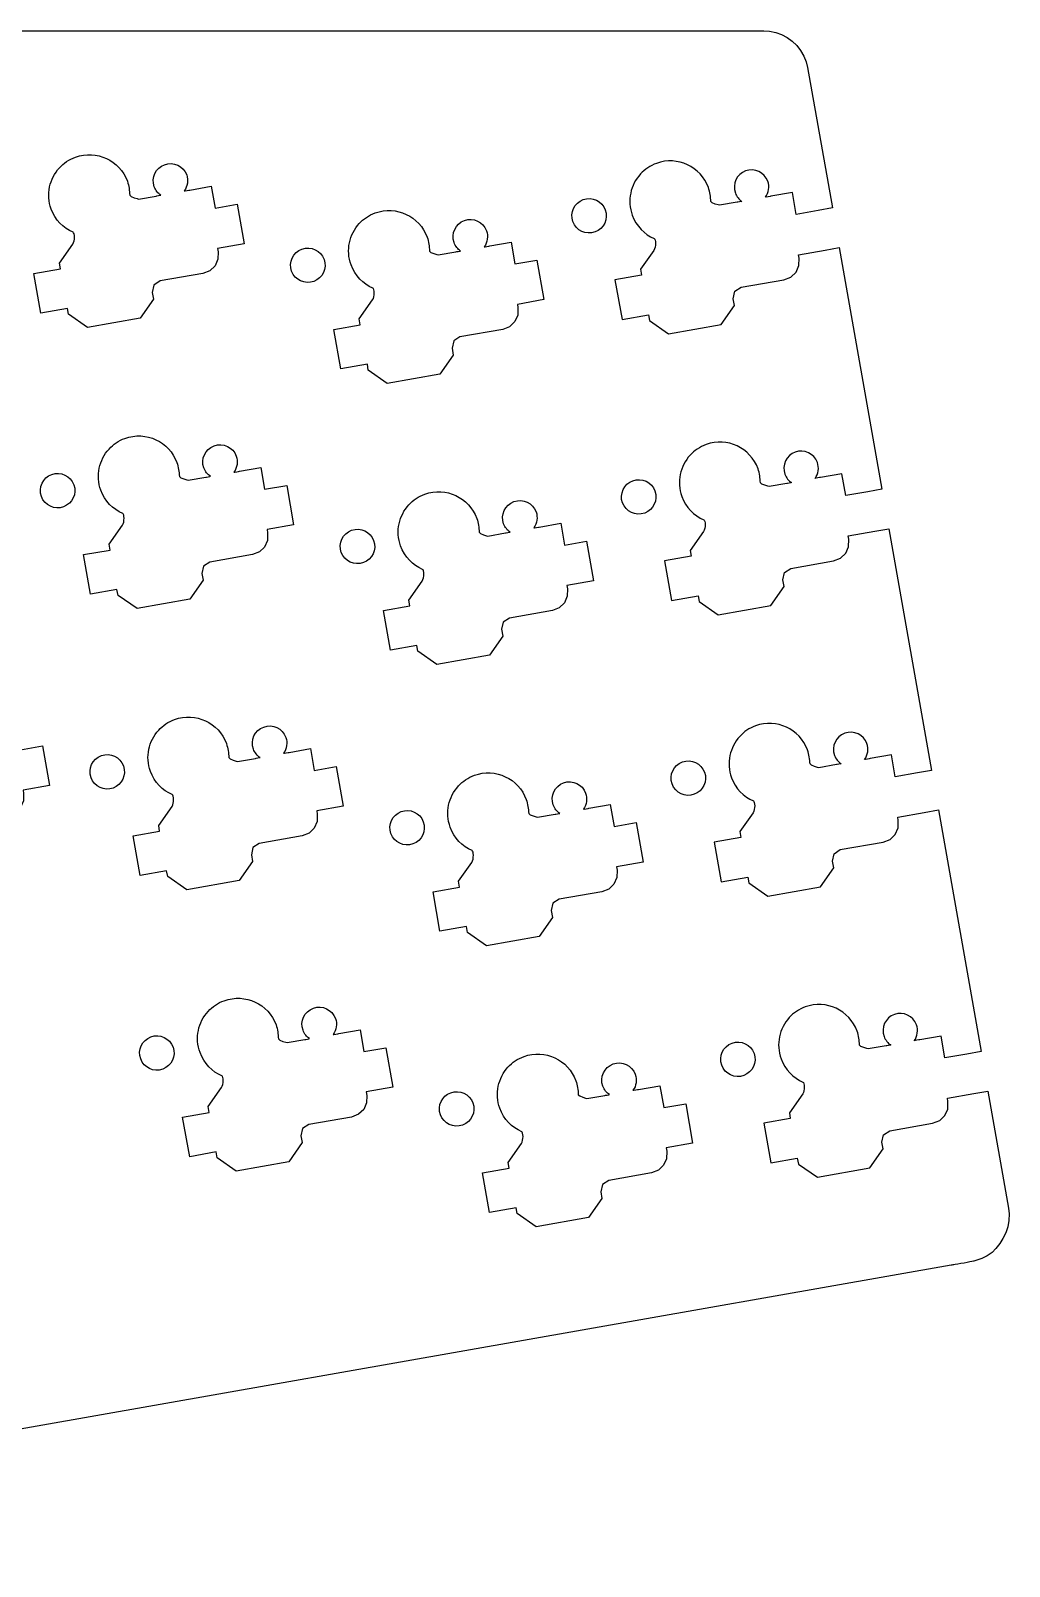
# Model space of a CAD drawing. Header units: millimetres. Extents: x 14 to 286, y 14 to 116.
# Drawn here: x 220.8 to 286.1, y 13.8 to 116.2 of the extents above; entities that cross this region are included whole.
import ezdxf

# ---------------------------------------------------------------- set-up
doc = ezdxf.new("R2010")
doc.units = ezdxf.units.MM

msp = doc.modelspace()

# ---------------------------------------------------------------- linework, layer by layer
at = {"color": 18, "linetype": 'Continuous', "lineweight": 25, "true_color": 0x000000}
for points, knots in [([(133.57, 97.63), (133.57, 97.63), (133.12, 97.37), (133.28, 97.21), (133.75, 96.72), (134.05, 96.06), (134.05, 95.33), (134.05, 95), (133.97, 94.69), (133.88, 94.39), (133.85, 94.29), (134.34, 93.96), (134.34, 93.96), (134.34, 93.96), (135.52, 93.75), (135.52, 93.75), (135.52, 93.75), (135.84, 93.68), (135.83, 93.7), (135.7, 93.86), (135.61, 94.11), (135.61, 94.37), (135.61, 95.01), (136.13, 95.52), (136.76, 95.52), (137.4, 95.52), (137.91, 95.01), (137.91, 94.37), (137.91, 93.99), (137.71, 93.62), (137.4, 93.42), (137.4, 93.41), (137.77, 93.35), (137.77, 93.35), (137.77, 93.35), (139.2, 93.1), (139.2, 93.1), (139.2, 93.1), (138.94, 91.64), (138.94, 91.64), (138.94, 91.64), (140.4, 91.38), (140.4, 91.38), (140.4, 91.38), (139.94, 88.74), (139.94, 88.74), (139.94, 88.74), (138.17, 89.06), (138.17, 89.06), (138.17, 89.06), (138.13, 88.83), (138.13, 88.83), (138.13, 88.83), (137.95, 88.37), (137.95, 88.37), (137.95, 88.37), (137.61, 88.03), (137.61, 88.03), (137.61, 88.03), (137.18, 87.83), (137.18, 87.83), (137.18, 87.83), (136.68, 87.82), (136.68, 87.82), (136.68, 87.82), (133.83, 88.32), (133.83, 88.32), (133.83, 88.32), (133.34, 88.21), (133.34, 88.21), (133.34, 88.21), (133.07, 87.8), (133.07, 87.8), (133.07, 87.8), (132.99, 87.34), (132.99, 87.34), (132.99, 87.34), (131.72, 86.45), (131.72, 86.45), (131.72, 86.45), (128.22, 87.07), (128.22, 87.07), (128.22, 87.07), (127.33, 88.34), (127.33, 88.34), (127.33, 88.34), (127.39, 88.72), (127.39, 88.72), (127.39, 88.72), (125.62, 89.03), (125.62, 89.03), (125.62, 89.03), (126.09, 91.67), (126.09, 91.67), (126.09, 91.67), (127.86, 91.36), (127.86, 91.36), (127.86, 91.36), (127.93, 91.75), (127.93, 91.75), (127.93, 91.75), (129.2, 92.63), (129.2, 92.63), (129.42, 92.8), (129.57, 93.29), (129.49, 93.37), (128.97, 93.84), (128.65, 94.55), (128.65, 95.33), (128.65, 96.11), (128.98, 96.82), (129.52, 97.31), (129.65, 97.43), (129.45, 97.63), (129.45, 97.64), (129.45, 97.64), (127.8, 97.64), (127.8, 97.64), (127.8, 97.64), (127.42, 97.71), (127.42, 97.71), (127.42, 97.71), (127.09, 97.93), (127.09, 97.93), (127.09, 97.93), (126.88, 98.25), (126.88, 98.25), (126.88, 98.25), (126.8, 98.64), (126.8, 98.64), (126.8, 98.64), (126.8, 106.57), (126.8, 106.57), (126.8, 106.57), (126.67, 107.06), (126.67, 107.06), (126.67, 107.06), (126.32, 107.43), (126.32, 107.43), (126.32, 107.43), (125.85, 107.49), (125.85, 107.49), (125.85, 107.49), (125.38, 107.59), (125.38, 107.59), (125.38, 107.59), (124.92, 107.74), (124.92, 107.74), (124.92, 107.74), (124.48, 107.92), (124.48, 107.92), (124.48, 107.92), (124.05, 108.14), (124.05, 108.14), (124.05, 108.14), (123.65, 108.4), (123.65, 108.4), (123.65, 108.4), (123.27, 108.69), (123.27, 108.69), (123.27, 108.69), (122.91, 109.02), (122.91, 109.02), (122.91, 109.02), (122.59, 109.37), (122.59, 109.37), (122.59, 109.37), (122.3, 109.75), (122.3, 109.75), (122.3, 109.75), (122.04, 110.15), (122.04, 110.15), (122.04, 110.15), (121.82, 110.58), (121.82, 110.58), (121.82, 110.58), (121.63, 111.02), (121.63, 111.02), (121.63, 111.02), (121.49, 111.48), (121.49, 111.48), (121.49, 111.48), (121.38, 111.95), (121.38, 111.95), (121.38, 111.95), (121.32, 112.42), (121.32, 112.42), (121.32, 112.42), (121.3, 112.9), (121.3, 112.9), (121.3, 112.9), (121.3, 115.21), (121.3, 115.21), (121.3, 115.21), (121.22, 115.6), (121.22, 115.6), (121.22, 115.6), (121.01, 115.92), (121.01, 115.92), (121.01, 115.92), (120.69, 116.13), (120.69, 116.13), (120.69, 116.13), (120.3, 116.21), (120.3, 116.21), (120.3, 116.21), (30.13, 116.21), (30.13, 116.21), (30.13, 116.21), (29.74, 116.18), (29.74, 116.18), (29.74, 116.18), (29.34, 116.09), (29.34, 116.09), (29.34, 116.09), (28.94, 115.95), (28.94, 115.95), (28.94, 115.95), (28.57, 115.75), (28.57, 115.75), (28.57, 115.75), (28.23, 115.51), (28.23, 115.51), (28.23, 115.51), (27.93, 115.22), (27.93, 115.22), (27.93, 115.22), (27.67, 114.89), (27.67, 114.89), (27.67, 114.89), (27.46, 114.52), (27.46, 114.52), (27.46, 114.52), (27.31, 114.14), (27.31, 114.14), (27.31, 114.14), (27.21, 113.76), (27.21, 113.76), (27.21, 113.76), (13.79, 37.65), (13.79, 37.65), (13.79, 37.65), (13.75, 37.26), (13.75, 37.26), (13.75, 37.26), (13.77, 36.83), (13.77, 36.83), (13.77, 36.83), (13.79, 36.37), (13.79, 36.37), (13.79, 36.37), (13.9, 35.97), (13.9, 35.97), (13.9, 35.97), (14.1, 35.6), (14.1, 35.6), (14.1, 35.6), (14.35, 35.22), (14.35, 35.22), (14.35, 35.22), (14.62, 34.9), (14.62, 34.9), (14.62, 34.9), (14.93, 34.62), (14.93, 34.62), (14.93, 34.62), (15.25, 34.43), (15.25, 34.43), (15.25, 34.43), (15.58, 34.25), (15.58, 34.25), (15.58, 34.25), (16.08, 34.12), (16.08, 34.12), (16.08, 34.12), (17.7, 33.86), (17.7, 33.86), (17.7, 33.86), (131.76, 13.75), (131.76, 13.75), (131.76, 13.75), (168.07, 13.75), (168.07, 13.75), (168.07, 13.75), (282.19, 33.84), (282.19, 33.84), (282.24, 33.85), (282.34, 33.86), (282.46, 33.88), (282.92, 33.95), (283.71, 34.12), (283.71, 34.12), (283.71, 34.12), (284.25, 34.29), (284.25, 34.29), (284.25, 34.29), (284.59, 34.47), (284.59, 34.47), (284.59, 34.47), (284.94, 34.69), (284.94, 34.69), (284.94, 34.69), (285.18, 34.96), (285.18, 34.96), (285.18, 34.96), (285.45, 35.28), (285.45, 35.28), (285.45, 35.28), (285.65, 35.62), (285.65, 35.62), (285.65, 35.62), (285.84, 36.01), (285.84, 36.01), (285.84, 36.01), (285.98, 36.41), (285.98, 36.41), (285.98, 36.41), (286.05, 36.83), (286.05, 36.83), (286.05, 36.83), (286.07, 37.26), (286.07, 37.26), (286.07, 37.26), (286.03, 37.65), (286.03, 37.65), (286.03, 37.65), (284.65, 45.46), (284.65, 45.46), (284.65, 45.46), (283.71, 45.29), (283.71, 45.29), (283.71, 45.29), (281.94, 44.98), (281.94, 44.98), (281.94, 44.98), (281.98, 44.76), (281.98, 44.76), (281.98, 44.76), (281.97, 44.26), (281.97, 44.26), (281.97, 44.26), (281.77, 43.82), (281.77, 43.82), (281.77, 43.82), (281.43, 43.49), (281.43, 43.49), (281.43, 43.49), (280.96, 43.31), (280.96, 43.31), (280.96, 43.31), (278.11, 42.81), (278.11, 42.81), (278.11, 42.81), (277.69, 42.54), (277.69, 42.54), (277.69, 42.54), (277.58, 42.05), (277.58, 42.05), (277.58, 42.05), (277.66, 41.6), (277.66, 41.6), (277.66, 41.6), (276.77, 40.33), (276.77, 40.33), (276.77, 40.33), (273.27, 39.71), (273.27, 39.71), (273.27, 39.71), (272, 40.59), (272, 40.59), (272, 40.59), (271.93, 40.98), (271.93, 40.98), (271.93, 40.98), (270.16, 40.67), (270.16, 40.67), (270.16, 40.67), (269.69, 43.31), (269.69, 43.31), (269.69, 43.31), (271.46, 43.62), (271.46, 43.62), (271.46, 43.62), (271.4, 44.01), (271.4, 44.01), (271.4, 44.01), (272.29, 45.27), (272.29, 45.27), (272.44, 45.5), (272.41, 46.02), (272.31, 46.06), (271.66, 46.33), (271.11, 46.89), (270.85, 47.61), (270.49, 48.59), (270.74, 49.64), (271.39, 50.36), (271.68, 50.67), (272.04, 50.92), (272.46, 51.07), (273.86, 51.58), (275.41, 50.86), (275.92, 49.46), (276.03, 49.15), (276.06, 48.84), (276.08, 48.53), (276.09, 48.42), (276.66, 48.27), (276.66, 48.27), (276.66, 48.27), (277.85, 48.48), (277.85, 48.48), (277.85, 48.48), (278.17, 48.53), (278.16, 48.54), (277.97, 48.65), (277.81, 48.86), (277.72, 49.1), (277.5, 49.7), (277.81, 50.36), (278.41, 50.57), (279, 50.79), (279.66, 50.48), (279.88, 49.89), (280.01, 49.53), (279.95, 49.11), (279.73, 48.82), (279.72, 48.81), (280.1, 48.88), (280.1, 48.88), (280.1, 48.88), (281.52, 49.13), (281.52, 49.13), (281.52, 49.13), (281.78, 47.67), (281.78, 47.67), (281.78, 47.67), (283.25, 47.93), (283.25, 47.93), (283.25, 47.93), (284.19, 48.1), (284.19, 48.1), (284.19, 48.1), (281.35, 64.22), (281.35, 64.22), (281.35, 64.22), (280.4, 64.05), (280.4, 64.05), (280.4, 64.05), (278.63, 63.74), (278.63, 63.74), (278.63, 63.74), (278.67, 63.52), (278.67, 63.52), (278.67, 63.52), (278.66, 63.02), (278.66, 63.02), (278.66, 63.02), (278.46, 62.58), (278.46, 62.58), (278.46, 62.58), (278.12, 62.25), (278.12, 62.25), (278.12, 62.25), (277.66, 62.07), (277.66, 62.07), (277.66, 62.07), (274.8, 61.57), (274.8, 61.57), (274.8, 61.57), (274.38, 61.3), (274.38, 61.3), (274.38, 61.3), (274.28, 60.81), (274.28, 60.81), (274.28, 60.81), (274.36, 60.36), (274.36, 60.36), (274.36, 60.36), (273.47, 59.09), (273.47, 59.09), (273.47, 59.09), (269.96, 58.47), (269.96, 58.47), (269.96, 58.47), (268.69, 59.35), (268.69, 59.35), (268.69, 59.35), (268.62, 59.74), (268.62, 59.74), (268.62, 59.74), (266.85, 59.43), (266.85, 59.43), (266.85, 59.43), (266.39, 62.07), (266.39, 62.07), (266.39, 62.07), (268.16, 62.38), (268.16, 62.38), (268.16, 62.38), (268.09, 62.77), (268.09, 62.77), (268.09, 62.77), (268.98, 64.03), (268.98, 64.03), (269.13, 64.26), (269.11, 64.78), (269, 64.82), (268.35, 65.09), (267.8, 65.65), (267.54, 66.37), (267.18, 67.35), (267.43, 68.4), (268.09, 69.12), (268.37, 69.43), (268.73, 69.68), (269.15, 69.83), (270.55, 70.34), (272.1, 69.62), (272.61, 68.22), (272.73, 67.91), (272.75, 67.6), (272.78, 67.29), (272.78, 67.18), (273.36, 67.03), (273.36, 67.03), (273.36, 67.03), (274.54, 67.24), (274.54, 67.24), (274.54, 67.24), (274.86, 67.29), (274.85, 67.3), (274.66, 67.41), (274.5, 67.62), (274.41, 67.86), (274.2, 68.46), (274.5, 69.12), (275.1, 69.33), (275.7, 69.55), (276.36, 69.24), (276.57, 68.65), (276.7, 68.29), (276.64, 67.87), (276.42, 67.58), (276.42, 67.57), (276.79, 67.64), (276.79, 67.64), (276.79, 67.64), (278.21, 67.89), (278.21, 67.89), (278.21, 67.89), (278.47, 66.43), (278.47, 66.43), (278.47, 66.43), (279.94, 66.69), (279.94, 66.69), (279.94, 66.69), (280.88, 66.86), (280.88, 66.86), (280.88, 66.86), (278.04, 82.98), (278.04, 82.98), (278.04, 82.98), (277.1, 82.81), (277.1, 82.81), (277.1, 82.81), (275.32, 82.5), (275.32, 82.5), (275.32, 82.5), (275.36, 82.28), (275.36, 82.28), (275.36, 82.28), (275.35, 81.78), (275.35, 81.78), (275.35, 81.78), (275.16, 81.34), (275.16, 81.34), (275.16, 81.34), (274.81, 81.01), (274.81, 81.01), (274.81, 81.01), (274.35, 80.83), (274.35, 80.83), (274.35, 80.83), (271.5, 80.33), (271.5, 80.33), (271.5, 80.33), (271.08, 80.06), (271.08, 80.06), (271.08, 80.06), (270.97, 79.57), (270.97, 79.57), (270.97, 79.57), (271.05, 79.12), (271.05, 79.12), (271.05, 79.12), (270.16, 77.85), (270.16, 77.85), (270.16, 77.85), (266.65, 77.23), (266.65, 77.23), (266.65, 77.23), (265.38, 78.12), (265.38, 78.12), (265.38, 78.12), (265.32, 78.5), (265.32, 78.5), (265.32, 78.5), (263.55, 78.19), (263.55, 78.19), (263.55, 78.19), (263.08, 80.83), (263.08, 80.83), (263.08, 80.83), (264.85, 81.14), (264.85, 81.14), (264.85, 81.14), (264.78, 81.53), (264.78, 81.53), (264.78, 81.53), (265.67, 82.79), (265.67, 82.79), (265.83, 83.03), (265.8, 83.54), (265.69, 83.58), (265.04, 83.85), (264.5, 84.41), (264.23, 85.14), (263.88, 86.11), (264.12, 87.17), (264.78, 87.89), (265.06, 88.19), (265.42, 88.44), (265.85, 88.6), (267.25, 89.11), (268.8, 88.38), (269.31, 86.98), (269.42, 86.67), (269.45, 86.36), (269.47, 86.05), (269.48, 85.94), (270.05, 85.8), (270.05, 85.8), (270.05, 85.8), (271.23, 86), (271.23, 86), (271.23, 86), (271.55, 86.05), (271.54, 86.06), (271.36, 86.17), (271.19, 86.38), (271.11, 86.62), (270.89, 87.22), (271.2, 87.88), (271.79, 88.09), (272.39, 88.31), (273.05, 88), (273.27, 87.41), (273.4, 87.05), (273.33, 86.63), (273.12, 86.34), (273.11, 86.33), (273.48, 86.4), (273.48, 86.4), (273.48, 86.4), (274.91, 86.65), (274.91, 86.65), (274.91, 86.65), (275.16, 85.19), (275.16, 85.19), (275.16, 85.19), (276.63, 85.45), (276.63, 85.45), (276.63, 85.45), (277.57, 85.62), (277.57, 85.62), (277.57, 85.62), (274.73, 101.74), (274.73, 101.74), (274.73, 101.74), (273.79, 101.57), (273.79, 101.57), (273.79, 101.57), (272.02, 101.26), (272.02, 101.26), (272.02, 101.26), (272.05, 101.04), (272.05, 101.04), (272.05, 101.04), (272.04, 100.54), (272.04, 100.54), (272.04, 100.54), (271.85, 100.1), (271.85, 100.1), (271.85, 100.1), (271.5, 99.77), (271.5, 99.77), (271.5, 99.77), (271.04, 99.59), (271.04, 99.59), (271.04, 99.59), (268.19, 99.09), (268.19, 99.09), (268.19, 99.09), (267.77, 98.82), (267.77, 98.82), (267.77, 98.82), (267.66, 98.33), (267.66, 98.33), (267.66, 98.33), (267.74, 97.88), (267.74, 97.88), (267.74, 97.88), (266.85, 96.61), (266.85, 96.61), (266.85, 96.61), (263.34, 95.99), (263.34, 95.99), (263.34, 95.99), (262.07, 96.88), (262.07, 96.88), (262.07, 96.88), (262.01, 97.26), (262.01, 97.26), (262.01, 97.26), (260.24, 96.95), (260.24, 96.95), (260.24, 96.95), (259.77, 99.59), (259.77, 99.59), (259.77, 99.59), (261.54, 99.9), (261.54, 99.9), (261.54, 99.9), (261.47, 100.29), (261.47, 100.29), (261.47, 100.29), (262.36, 101.55), (262.36, 101.55), (262.52, 101.79), (262.49, 102.3), (262.39, 102.34), (261.73, 102.61), (261.19, 103.17), (260.92, 103.9), (260.57, 104.87), (260.81, 105.93), (261.47, 106.65), (261.76, 106.96), (262.12, 107.2), (262.54, 107.36), (263.94, 107.87), (265.49, 107.14), (266, 105.74), (266.11, 105.44), (266.14, 105.12), (266.16, 104.81), (266.17, 104.7), (266.74, 104.56), (266.74, 104.56), (266.74, 104.56), (267.92, 104.76), (267.92, 104.76), (267.92, 104.76), (268.24, 104.81), (268.23, 104.82), (268.05, 104.93), (267.88, 105.14), (267.8, 105.38), (267.58, 105.98), (267.89, 106.64), (268.48, 106.85), (269.08, 107.07), (269.74, 106.76), (269.96, 106.17), (270.09, 105.81), (270.02, 105.39), (269.81, 105.1), (269.8, 105.09), (270.17, 105.16), (270.17, 105.16), (270.17, 105.16), (271.6, 105.41), (271.6, 105.41), (271.6, 105.41), (271.86, 103.95), (271.86, 103.95), (271.86, 103.95), (273.32, 104.21), (273.32, 104.21), (273.32, 104.21), (274.27, 104.38), (274.27, 104.38), (274.27, 104.38), (272.61, 113.76), (272.61, 113.76), (272.61, 113.76), (272.52, 114.14), (272.52, 114.14), (272.52, 114.14), (272.36, 114.52), (272.36, 114.52), (272.36, 114.52), (272.15, 114.89), (272.15, 114.89), (272.15, 114.89), (271.89, 115.22), (271.89, 115.22), (271.89, 115.22), (271.59, 115.51), (271.59, 115.51), (271.59, 115.51), (271.25, 115.75), (271.25, 115.75), (271.25, 115.75), (270.88, 115.95), (270.88, 115.95), (270.88, 115.95), (270.49, 116.09), (270.49, 116.09), (270.49, 116.09), (270.08, 116.18), (270.08, 116.18), (270.08, 116.18), (269.7, 116.21), (269.7, 116.21), (269.7, 116.21), (179.52, 116.21), (179.52, 116.21), (179.52, 116.21), (179.13, 116.13), (179.13, 116.13), (179.13, 116.13), (178.82, 115.92), (178.82, 115.92), (178.82, 115.92), (178.6, 115.6), (178.6, 115.6), (178.6, 115.6), (178.52, 115.21), (178.52, 115.21), (178.52, 115.21), (178.52, 112.9), (178.52, 112.9), (178.52, 112.9), (178.5, 112.42), (178.5, 112.42), (178.5, 112.42), (178.44, 111.95), (178.44, 111.95), (178.44, 111.95), (178.34, 111.48), (178.34, 111.48), (178.34, 111.48), (178.19, 111.02), (178.19, 111.02), (178.19, 111.02), (178.01, 110.58), (178.01, 110.58), (178.01, 110.58), (177.79, 110.15), (177.79, 110.15), (177.79, 110.15), (177.53, 109.75), (177.53, 109.75), (177.53, 109.75), (177.24, 109.37), (177.24, 109.37), (177.24, 109.37), (176.91, 109.02), (176.91, 109.02), (176.91, 109.02), (176.56, 108.69), (176.56, 108.69), (176.56, 108.69), (176.18, 108.4), (176.18, 108.4), (176.18, 108.4), (175.77, 108.14), (175.77, 108.14), (175.77, 108.14), (175.35, 107.92), (175.35, 107.92), (175.35, 107.92), (174.91, 107.74), (174.91, 107.74), (174.91, 107.74), (174.45, 107.59), (174.45, 107.59), (174.45, 107.59), (173.98, 107.49), (173.98, 107.49), (173.98, 107.49), (173.5, 107.43), (173.5, 107.43), (173.5, 107.43), (173.02, 107.4), (173.02, 107.4), (173.02, 107.4), (154.71, 107.4), (154.71, 107.4), (154.71, 107.4), (154.33, 107.33), (154.33, 107.33), (154.33, 107.33), (154.01, 107.11), (154.01, 107.11), (154.01, 107.11), (153.79, 106.79), (153.79, 106.79), (153.79, 106.79), (153.71, 106.4), (153.71, 106.4), (153.71, 106.4), (153.71, 77.12), (153.71, 77.12), (153.71, 77.12), (146.11, 77.12), (146.11, 77.12), (146.11, 77.12), (146.11, 96.64), (146.11, 96.64), (146.11, 96.64), (146.03, 97.02), (146.03, 97.02), (146.03, 97.02), (145.82, 97.34), (145.82, 97.34), (145.82, 97.34), (145.5, 97.56), (145.5, 97.56), (145.5, 97.56), (145.11, 97.64), (145.11, 97.64), (145.11, 97.64), (133.57, 97.63), (133.57, 97.63)], [0, 0, 0, 0, 1, 1, 1, 2, 2, 2, 3, 3, 3, 4, 4, 4, 5, 5, 5, 6, 6, 6, 7, 7, 7, 8, 8, 8, 9, 9, 9, 10, 10, 10, 11, 11, 11, 12, 12, 12, 13, 13, 13, 14, 14, 14, 15, 15, 15, 16, 16, 16, 17, 17, 17, 18, 18, 18, 19, 19, 19, 20, 20, 20, 21, 21, 21, 22, 22, 22, 23, 23, 23, 24, 24, 24, 25, 25, 25, 26, 26, 26, 27, 27, 27, 28, 28, 28, 29, 29, 29, 30, 30, 30, 31, 31, 31, 32, 32, 32, 33, 33, 33, 34, 34, 34, 35, 35, 35, 36, 36, 36, 37, 37, 37, 38, 38, 38, 39, 39, 39, 40, 40, 40, 41, 41, 41, 42, 42, 42, 43, 43, 43, 44, 44, 44, 45, 45, 45, 46, 46, 46, 47, 47, 47, 48, 48, 48, 49, 49, 49, 50, 50, 50, 51, 51, 51, 52, 52, 52, 53, 53, 53, 54, 54, 54, 55, 55, 55, 56, 56, 56, 57, 57, 57, 58, 58, 58, 59, 59, 59, 60, 60, 60, 61, 61, 61, 62, 62, 62, 63, 63, 63, 64, 64, 64, 65, 65, 65, 66, 66, 66, 67, 67, 67, 68, 68, 68, 69, 69, 69, 70, 70, 70, 71, 71, 71, 72, 72, 72, 73, 73, 73, 74, 74, 74, 75, 75, 75, 76, 76, 76, 77, 77, 77, 78, 78, 78, 79, 79, 79, 80, 80, 80, 81, 81, 81, 82, 82, 82, 83, 83, 83, 84, 84, 84, 85, 85, 85, 86, 86, 86, 87, 87, 87, 88, 88, 88, 89, 89, 89, 90, 90, 90, 91, 91, 91, 92, 92, 92, 93, 93, 93, 94, 94, 94, 95, 95, 95, 96, 96, 96, 97, 97, 97, 98, 98, 98, 99, 99, 99, 100, 100, 100, 101, 101, 101, 102, 102, 102, 103, 103, 103, 104, 104, 104, 105, 105, 105, 106, 106, 106, 107, 107, 107, 108, 108, 108, 109, 109, 109, 110, 110, 110, 111, 111, 111, 112, 112, 112, 113, 113, 113, 114, 114, 114, 115, 115, 115, 116, 116, 116, 117, 117, 117, 118, 118, 118, 119, 119, 119, 120, 120, 120, 121, 121, 121, 122, 122, 122, 123, 123, 123, 124, 124, 124, 125, 125, 125, 126, 126, 126, 127, 127, 127, 128, 128, 128, 129, 129, 129, 130, 130, 130, 131, 131, 131, 132, 132, 132, 133, 133, 133, 134, 134, 134, 135, 135, 135, 136, 136, 136, 137, 137, 137, 138, 138, 138, 139, 139, 139, 140, 140, 140, 141, 141, 141, 142, 142, 142, 143, 143, 143, 144, 144, 144, 145, 145, 145, 146, 146, 146, 147, 147, 147, 148, 148, 148, 149, 149, 149, 150, 150, 150, 151, 151, 151, 152, 152, 152, 153, 153, 153, 154, 154, 154, 155, 155, 155, 156, 156, 156, 157, 157, 157, 158, 158, 158, 159, 159, 159, 160, 160, 160, 161, 161, 161, 162, 162, 162, 163, 163, 163, 164, 164, 164, 165, 165, 165, 166, 166, 166, 167, 167, 167, 168, 168, 168, 169, 169, 169, 170, 170, 170, 171, 171, 171, 172, 172, 172, 173, 173, 173, 174, 174, 174, 175, 175, 175, 176, 176, 176, 177, 177, 177, 178, 178, 178, 179, 179, 179, 180, 180, 180, 181, 181, 181, 182, 182, 182, 183, 183, 183, 184, 184, 184, 185, 185, 185, 186, 186, 186, 187, 187, 187, 188, 188, 188, 189, 189, 189, 190, 190, 190, 191, 191, 191, 192, 192, 192, 193, 193, 193, 194, 194, 194, 195, 195, 195, 196, 196, 196, 197, 197, 197, 198, 198, 198, 199, 199, 199, 200, 200, 200, 201, 201, 201, 202, 202, 202, 203, 203, 203, 204, 204, 204, 205, 205, 205, 206, 206, 206, 207, 207, 207, 208, 208, 208, 209, 209, 209, 210, 210, 210, 211, 211, 211, 212, 212, 212, 213, 213, 213, 214, 214, 214, 215, 215, 215, 216, 216, 216, 217, 217, 217, 218, 218, 218, 219, 219, 219, 220, 220, 220, 221, 221, 221, 222, 222, 222, 223, 223, 223, 224, 224, 224, 225, 225, 225, 226, 226, 226, 227, 227, 227, 228, 228, 228, 229, 229, 229, 230, 230, 230, 231, 231, 231, 232, 232, 232, 233, 233, 233, 234, 234, 234, 235, 235, 235, 236, 236, 236, 237, 237, 237, 238, 238, 238, 239, 239, 239, 240, 240, 240, 241, 241, 241, 242, 242, 242, 243, 243, 243, 244, 244, 244, 245, 245, 245, 246, 246, 246, 247, 247, 247, 248, 248, 248, 249, 249, 249, 250, 250, 250, 251, 251, 251, 252, 252, 252, 253, 253, 253, 254, 254, 254, 255, 255, 255, 256, 256, 256, 257, 257, 257, 258, 258, 258, 259, 259, 259, 260, 260, 260, 261, 261, 261, 262, 262, 262, 263, 263, 263, 264, 264, 264, 265, 265, 265, 266, 266, 266, 267, 267, 267, 268, 268, 268, 269, 269, 269, 270, 270, 270, 271, 271, 271, 272, 272, 272, 273, 273, 273, 274, 274, 274, 275, 275, 275, 276, 276, 276, 277, 277, 277, 278, 278, 278, 279, 279, 279, 280, 280, 280, 281, 281, 281, 282, 282, 282, 283, 283, 283, 284, 284, 284, 285, 285, 285, 286, 286, 286, 287, 287, 287, 288, 288, 288, 289, 289, 289, 290, 290, 290, 291, 291, 291, 292, 292, 292, 293, 293, 293, 294, 294, 294, 295, 295, 295, 296, 296, 296, 297, 297, 297, 298, 298, 298, 299, 299, 299, 300, 300, 300, 301, 301, 301, 302, 302, 302, 303, 303, 303, 304, 304, 304, 305, 305, 305, 306, 306, 306, 307, 307, 307, 308, 308, 308, 309, 309, 309, 310, 310, 310, 311, 311, 311, 312, 312, 312, 312]), ([(232.84, 105.83), (232.84, 105.83), (231.41, 105.58), (231.41, 105.58), (231.41, 105.58), (231.04, 105.51), (231.04, 105.52), (231.26, 105.81), (231.32, 106.23), (231.2, 106.59), (230.98, 107.18), (230.32, 107.49), (229.72, 107.27), (229.13, 107.06), (228.82, 106.4), (229.03, 105.8), (229.12, 105.56), (229.29, 105.35), (229.47, 105.24), (229.48, 105.23), (229.16, 105.18), (229.16, 105.18), (229.16, 105.18), (227.98, 104.98), (227.98, 104.98), (227.98, 104.98), (227.41, 105.12), (227.4, 105.23), (227.38, 105.54), (227.35, 105.85), (227.24, 106.16), (226.73, 107.56), (225.18, 108.28), (223.78, 107.77), (223.35, 107.62), (222.99, 107.37), (222.71, 107.06), (222.05, 106.34), (221.81, 105.29), (222.16, 104.31), (222.43, 103.59), (222.97, 103.03), (223.62, 102.76), (223.73, 102.72), (223.76, 102.2), (223.6, 101.97), (223.6, 101.97), (222.71, 100.71), (222.71, 100.71), (222.71, 100.71), (222.78, 100.32), (222.78, 100.32), (222.78, 100.32), (221.01, 100.01), (221.01, 100.01), (221.01, 100.01), (221.48, 97.37), (221.48, 97.37), (221.48, 97.37), (223.24, 97.68), (223.24, 97.68), (223.24, 97.68), (223.31, 97.29), (223.31, 97.29), (223.31, 97.29), (224.58, 96.41), (224.58, 96.41), (224.58, 96.41), (228.09, 97.03), (228.09, 97.03), (228.09, 97.03), (228.98, 98.3), (228.98, 98.3), (228.98, 98.3), (228.9, 98.75), (228.9, 98.75), (228.9, 98.75), (229.01, 99.24), (229.01, 99.24), (229.01, 99.24), (229.43, 99.51), (229.43, 99.51), (229.43, 99.51), (232.28, 100.01), (232.28, 100.01), (232.28, 100.01), (232.74, 100.19), (232.74, 100.19), (232.74, 100.19), (233.09, 100.52), (233.09, 100.52), (233.09, 100.52), (233.28, 100.96), (233.28, 100.96), (233.28, 100.96), (233.29, 101.46), (233.29, 101.46), (233.29, 101.46), (233.25, 101.68), (233.25, 101.68), (233.25, 101.68), (235.03, 101.99), (235.03, 101.99), (235.03, 101.99), (234.56, 104.63), (234.56, 104.63), (234.56, 104.63), (233.09, 104.37), (233.09, 104.37), (233.09, 104.37), (232.84, 105.83), (232.84, 105.83)], [0, 0, 0, 0, 1, 1, 1, 2, 2, 2, 3, 3, 3, 4, 4, 4, 5, 5, 5, 6, 6, 6, 7, 7, 7, 8, 8, 8, 9, 9, 9, 10, 10, 10, 11, 11, 11, 12, 12, 12, 13, 13, 13, 14, 14, 14, 15, 15, 15, 16, 16, 16, 17, 17, 17, 18, 18, 18, 19, 19, 19, 20, 20, 20, 21, 21, 21, 22, 22, 22, 23, 23, 23, 24, 24, 24, 25, 25, 25, 26, 26, 26, 27, 27, 27, 28, 28, 28, 29, 29, 29, 30, 30, 30, 31, 31, 31, 32, 32, 32, 33, 33, 33, 34, 34, 34, 35, 35, 35, 36, 36, 36, 37, 37, 37, 37]), ([(252.84, 102.11), (252.84, 102.11), (251.41, 101.85), (251.41, 101.85), (251.41, 101.85), (251.04, 101.78), (251.05, 101.79), (251.26, 102.09), (251.33, 102.51), (251.2, 102.86), (250.98, 103.46), (250.32, 103.76), (249.72, 103.55), (249.13, 103.33), (248.82, 102.67), (249.04, 102.07), (249.12, 101.83), (249.29, 101.63), (249.47, 101.51), (249.48, 101.51), (249.16, 101.46), (249.16, 101.46), (249.16, 101.46), (247.98, 101.25), (247.98, 101.25), (247.98, 101.25), (247.41, 101.39), (247.4, 101.5), (247.38, 101.81), (247.35, 102.13), (247.24, 102.43), (246.73, 103.83), (245.18, 104.56), (243.78, 104.05), (243.35, 103.89), (242.99, 103.65), (242.71, 103.34), (242.05, 102.62), (241.81, 101.57), (242.16, 100.59), (242.43, 99.86), (242.97, 99.3), (243.62, 99.04), (243.73, 98.99), (243.76, 98.48), (243.6, 98.25), (243.6, 98.25), (242.71, 96.98), (242.71, 96.98), (242.71, 96.98), (242.78, 96.59), (242.78, 96.59), (242.78, 96.59), (241.01, 96.28), (241.01, 96.28), (241.01, 96.28), (241.48, 93.64), (241.48, 93.64), (241.48, 93.64), (243.25, 93.95), (243.25, 93.95), (243.25, 93.95), (243.31, 93.57), (243.31, 93.57), (243.31, 93.57), (244.58, 92.68), (244.58, 92.68), (244.58, 92.68), (248.09, 93.3), (248.09, 93.3), (248.09, 93.3), (248.98, 94.57), (248.98, 94.57), (248.98, 94.57), (248.9, 95.03), (248.9, 95.03), (248.9, 95.03), (249.01, 95.51), (249.01, 95.51), (249.01, 95.51), (249.43, 95.78), (249.43, 95.78), (249.43, 95.78), (252.28, 96.28), (252.28, 96.28), (252.28, 96.28), (252.74, 96.46), (252.74, 96.46), (252.74, 96.46), (253.09, 96.8), (253.09, 96.8), (253.09, 96.8), (253.28, 97.23), (253.28, 97.23), (253.28, 97.23), (253.29, 97.73), (253.29, 97.73), (253.29, 97.73), (253.26, 97.95), (253.26, 97.95), (253.26, 97.95), (255.03, 98.27), (255.03, 98.27), (255.03, 98.27), (254.56, 100.9), (254.56, 100.9), (254.56, 100.9), (253.09, 100.65), (253.09, 100.65), (253.09, 100.65), (252.84, 102.11), (252.84, 102.11)], [0, 0, 0, 0, 1, 1, 1, 2, 2, 2, 3, 3, 3, 4, 4, 4, 5, 5, 5, 6, 6, 6, 7, 7, 7, 8, 8, 8, 9, 9, 9, 10, 10, 10, 11, 11, 11, 12, 12, 12, 13, 13, 13, 14, 14, 14, 15, 15, 15, 16, 16, 16, 17, 17, 17, 18, 18, 18, 19, 19, 19, 20, 20, 20, 21, 21, 21, 22, 22, 22, 23, 23, 23, 24, 24, 24, 25, 25, 25, 26, 26, 26, 27, 27, 27, 28, 28, 28, 29, 29, 29, 30, 30, 30, 31, 31, 31, 32, 32, 32, 33, 33, 33, 34, 34, 34, 35, 35, 35, 36, 36, 36, 37, 37, 37, 37]), ([(257.65, 104.94), (257.05, 104.73), (256.75, 104.07), (256.96, 103.47), (257.18, 102.87), (257.84, 102.57), (258.44, 102.78), (259.03, 103), (259.34, 103.66), (259.12, 104.26), (258.91, 104.85), (258.25, 105.16), (257.65, 104.94)], [0, 0, 0, 0, 1, 1, 1, 2, 2, 2, 3, 3, 3, 4, 4, 4, 4]), ([(238.89, 101.64), (238.29, 101.42), (237.99, 100.76), (238.2, 100.16), (238.42, 99.57), (239.08, 99.26), (239.68, 99.48), (240.27, 99.69), (240.58, 100.35), (240.36, 100.95), (240.15, 101.55), (239.49, 101.85), (238.89, 101.64)], [0, 0, 0, 0, 1, 1, 1, 2, 2, 2, 3, 3, 3, 4, 4, 4, 4]), ([(236.14, 87.07), (236.14, 87.07), (234.72, 86.82), (234.72, 86.82), (234.72, 86.82), (234.35, 86.75), (234.35, 86.76), (234.57, 87.05), (234.63, 87.47), (234.5, 87.83), (234.29, 88.42), (233.63, 88.73), (233.03, 88.51), (232.43, 88.3), (232.13, 87.64), (232.34, 87.04), (232.43, 86.8), (232.6, 86.59), (232.78, 86.48), (232.79, 86.47), (232.47, 86.42), (232.47, 86.42), (232.47, 86.42), (231.29, 86.21), (231.29, 86.21), (231.29, 86.21), (230.72, 86.36), (230.71, 86.47), (230.69, 86.78), (230.66, 87.09), (230.54, 87.4), (230.04, 88.8), (228.48, 89.52), (227.08, 89.01), (226.66, 88.86), (226.3, 88.61), (226.02, 88.3), (225.36, 87.58), (225.11, 86.53), (225.47, 85.55), (225.73, 84.83), (226.28, 84.27), (226.93, 84), (227.04, 83.96), (227.07, 83.44), (226.91, 83.21), (226.91, 83.21), (226.02, 81.95), (226.02, 81.95), (226.02, 81.95), (226.09, 81.56), (226.09, 81.56), (226.09, 81.56), (224.32, 81.25), (224.32, 81.25), (224.32, 81.25), (224.78, 78.61), (224.78, 78.61), (224.78, 78.61), (226.55, 78.92), (226.55, 78.92), (226.55, 78.92), (226.62, 78.53), (226.62, 78.53), (226.62, 78.53), (227.89, 77.65), (227.89, 77.65), (227.89, 77.65), (231.4, 78.27), (231.4, 78.27), (231.4, 78.27), (232.29, 79.54), (232.29, 79.54), (232.29, 79.54), (232.21, 79.99), (232.21, 79.99), (232.21, 79.99), (232.32, 80.48), (232.32, 80.48), (232.32, 80.48), (232.74, 80.75), (232.74, 80.75), (232.74, 80.75), (235.59, 81.25), (235.59, 81.25), (235.59, 81.25), (236.05, 81.43), (236.05, 81.43), (236.05, 81.43), (236.4, 81.76), (236.4, 81.76), (236.4, 81.76), (236.59, 82.2), (236.59, 82.2), (236.59, 82.2), (236.6, 82.7), (236.6, 82.7), (236.6, 82.7), (236.56, 82.92), (236.56, 82.92), (236.56, 82.92), (238.33, 83.23), (238.33, 83.23), (238.33, 83.23), (237.87, 85.87), (237.87, 85.87), (237.87, 85.87), (236.4, 85.61), (236.4, 85.61), (236.4, 85.61), (236.14, 87.07), (236.14, 87.07)], [0, 0, 0, 0, 1, 1, 1, 2, 2, 2, 3, 3, 3, 4, 4, 4, 5, 5, 5, 6, 6, 6, 7, 7, 7, 8, 8, 8, 9, 9, 9, 10, 10, 10, 11, 11, 11, 12, 12, 12, 13, 13, 13, 14, 14, 14, 15, 15, 15, 16, 16, 16, 17, 17, 17, 18, 18, 18, 19, 19, 19, 20, 20, 20, 21, 21, 21, 22, 22, 22, 23, 23, 23, 24, 24, 24, 25, 25, 25, 26, 26, 26, 27, 27, 27, 28, 28, 28, 29, 29, 29, 30, 30, 30, 31, 31, 31, 32, 32, 32, 33, 33, 33, 34, 34, 34, 35, 35, 35, 36, 36, 36, 37, 37, 37, 37]), ([(222.2, 86.6), (221.6, 86.39), (221.29, 85.73), (221.51, 85.13), (221.73, 84.53), (222.39, 84.22), (222.98, 84.44), (223.58, 84.66), (223.89, 85.32), (223.67, 85.92), (223.45, 86.51), (222.79, 86.82), (222.2, 86.6)], [0, 0, 0, 0, 1, 1, 1, 2, 2, 2, 3, 3, 3, 4, 4, 4, 4]), ([(260.96, 86.18), (260.36, 85.97), (260.06, 85.31), (260.27, 84.71), (260.49, 84.11), (261.15, 83.81), (261.75, 84.02), (262.34, 84.24), (262.65, 84.9), (262.43, 85.5), (262.22, 86.09), (261.56, 86.4), (260.96, 86.18)], [0, 0, 0, 0, 1, 1, 1, 2, 2, 2, 3, 3, 3, 4, 4, 4, 4]), ([(256.15, 83.35), (256.15, 83.35), (254.72, 83.09), (254.72, 83.09), (254.72, 83.09), (254.35, 83.02), (254.35, 83.03), (254.57, 83.33), (254.63, 83.75), (254.51, 84.1), (254.29, 84.7), (253.63, 85), (253.03, 84.79), (252.44, 84.57), (252.13, 83.91), (252.34, 83.31), (252.43, 83.07), (252.6, 82.87), (252.78, 82.75), (252.79, 82.75), (252.47, 82.7), (252.47, 82.7), (252.47, 82.7), (251.29, 82.49), (251.29, 82.49), (251.29, 82.49), (250.72, 82.63), (250.71, 82.74), (250.69, 83.05), (250.66, 83.37), (250.55, 83.67), (250.04, 85.07), (248.49, 85.8), (247.09, 85.29), (246.66, 85.13), (246.3, 84.89), (246.02, 84.58), (245.36, 83.86), (245.12, 82.81), (245.47, 81.83), (245.74, 81.1), (246.28, 80.54), (246.93, 80.27), (247.04, 80.23), (247.07, 79.72), (246.91, 79.49), (246.91, 79.49), (246.02, 78.22), (246.02, 78.22), (246.02, 78.22), (246.09, 77.83), (246.09, 77.83), (246.09, 77.83), (244.32, 77.52), (244.32, 77.52), (244.32, 77.52), (244.79, 74.88), (244.79, 74.88), (244.79, 74.88), (246.55, 75.19), (246.55, 75.19), (246.55, 75.19), (246.62, 74.81), (246.62, 74.81), (246.62, 74.81), (247.89, 73.92), (247.89, 73.92), (247.89, 73.92), (251.4, 74.54), (251.4, 74.54), (251.4, 74.54), (252.29, 75.81), (252.29, 75.81), (252.29, 75.81), (252.21, 76.27), (252.21, 76.27), (252.21, 76.27), (252.32, 76.75), (252.32, 76.75), (252.32, 76.75), (252.74, 77.02), (252.74, 77.02), (252.74, 77.02), (255.59, 77.52), (255.59, 77.52), (255.59, 77.52), (256.05, 77.7), (256.05, 77.7), (256.05, 77.7), (256.4, 78.04), (256.4, 78.04), (256.4, 78.04), (256.59, 78.47), (256.59, 78.47), (256.59, 78.47), (256.6, 78.97), (256.6, 78.97), (256.6, 78.97), (256.56, 79.19), (256.56, 79.19), (256.56, 79.19), (258.34, 79.51), (258.34, 79.51), (258.34, 79.51), (257.87, 82.14), (257.87, 82.14), (257.87, 82.14), (256.4, 81.88), (256.4, 81.88), (256.4, 81.88), (256.15, 83.35), (256.15, 83.35)], [0, 0, 0, 0, 1, 1, 1, 2, 2, 2, 3, 3, 3, 4, 4, 4, 5, 5, 5, 6, 6, 6, 7, 7, 7, 8, 8, 8, 9, 9, 9, 10, 10, 10, 11, 11, 11, 12, 12, 12, 13, 13, 13, 14, 14, 14, 15, 15, 15, 16, 16, 16, 17, 17, 17, 18, 18, 18, 19, 19, 19, 20, 20, 20, 21, 21, 21, 22, 22, 22, 23, 23, 23, 24, 24, 24, 25, 25, 25, 26, 26, 26, 27, 27, 27, 28, 28, 28, 29, 29, 29, 30, 30, 30, 31, 31, 31, 32, 32, 32, 33, 33, 33, 34, 34, 34, 35, 35, 35, 36, 36, 36, 37, 37, 37, 37]), ([(242.2, 82.88), (241.6, 82.66), (241.29, 82), (241.51, 81.4), (241.73, 80.81), (242.39, 80.5), (242.99, 80.72), (243.58, 80.93), (243.89, 81.59), (243.67, 82.19), (243.46, 82.79), (242.8, 83.09), (242.2, 82.88)], [0, 0, 0, 0, 1, 1, 1, 2, 2, 2, 3, 3, 3, 4, 4, 4, 4]), ([(219.86, 69.69), (219.86, 69.69), (218.44, 69.44), (218.44, 69.44), (218.44, 69.44), (218.07, 69.37), (218.07, 69.38), (218.29, 69.67), (218.35, 70.09), (218.22, 70.45), (218.01, 71.04), (217.35, 71.35), (216.75, 71.13), (216.15, 70.92), (215.85, 70.26), (216.06, 69.66), (216.15, 69.42), (216.32, 69.21), (216.5, 69.1), (216.51, 69.09), (216.19, 69.04), (216.19, 69.04), (216.19, 69.04), (215.01, 68.84), (215.01, 68.84), (215.01, 68.84), (214.44, 68.98), (214.43, 69.09), (214.41, 69.4), (214.38, 69.71), (214.26, 70.02), (213.75, 71.42), (212.2, 72.15), (210.8, 71.64), (210.38, 71.48), (210.02, 71.23), (209.74, 70.92), (209.08, 70.21), (208.83, 69.15), (209.19, 68.18), (209.45, 67.45), (210, 66.89), (210.65, 66.62), (210.76, 66.58), (210.78, 66.07), (210.63, 65.83), (210.63, 65.83), (209.74, 64.57), (209.74, 64.57), (209.74, 64.57), (209.81, 64.18), (209.81, 64.18), (209.81, 64.18), (208.04, 63.87), (208.04, 63.87), (208.04, 63.87), (208.5, 61.23), (208.5, 61.23), (208.5, 61.23), (210.27, 61.54), (210.27, 61.54), (210.27, 61.54), (210.34, 61.16), (210.34, 61.16), (210.34, 61.16), (211.61, 60.27), (211.61, 60.27), (211.61, 60.27), (215.12, 60.89), (215.12, 60.89), (215.12, 60.89), (216.01, 62.16), (216.01, 62.16), (216.01, 62.16), (215.93, 62.61), (215.93, 62.61), (215.93, 62.61), (216.04, 63.1), (216.04, 63.1), (216.04, 63.1), (216.45, 63.37), (216.45, 63.37), (216.45, 63.37), (219.31, 63.87), (219.31, 63.87), (219.31, 63.87), (219.77, 64.05), (219.77, 64.05), (219.77, 64.05), (220.11, 64.38), (220.11, 64.38), (220.11, 64.38), (220.31, 64.82), (220.31, 64.82), (220.31, 64.82), (220.32, 65.32), (220.32, 65.32), (220.32, 65.32), (220.28, 65.54), (220.28, 65.54), (220.28, 65.54), (222.05, 65.85), (222.05, 65.85), (222.05, 65.85), (221.59, 68.49), (221.59, 68.49), (221.59, 68.49), (220.12, 68.23), (220.12, 68.23), (220.12, 68.23), (219.86, 69.69), (219.86, 69.69)], [0, 0, 0, 0, 1, 1, 1, 2, 2, 2, 3, 3, 3, 4, 4, 4, 5, 5, 5, 6, 6, 6, 7, 7, 7, 8, 8, 8, 9, 9, 9, 10, 10, 10, 11, 11, 11, 12, 12, 12, 13, 13, 13, 14, 14, 14, 15, 15, 15, 16, 16, 16, 17, 17, 17, 18, 18, 18, 19, 19, 19, 20, 20, 20, 21, 21, 21, 22, 22, 22, 23, 23, 23, 24, 24, 24, 25, 25, 25, 26, 26, 26, 27, 27, 27, 28, 28, 28, 29, 29, 29, 30, 30, 30, 31, 31, 31, 32, 32, 32, 33, 33, 33, 34, 34, 34, 35, 35, 35, 36, 36, 36, 37, 37, 37, 37]), ([(239.45, 68.31), (239.45, 68.31), (238.03, 68.06), (238.03, 68.06), (238.03, 68.06), (237.65, 67.99), (237.66, 68), (237.88, 68.29), (237.94, 68.71), (237.81, 69.06), (237.59, 69.66), (236.93, 69.97), (236.34, 69.75), (235.74, 69.53), (235.43, 68.87), (235.65, 68.28), (235.74, 68.04), (235.9, 67.83), (236.09, 67.72), (236.1, 67.71), (235.78, 67.66), (235.78, 67.66), (235.78, 67.66), (234.59, 67.45), (234.59, 67.45), (234.59, 67.45), (234.02, 67.6), (234.02, 67.71), (233.99, 68.02), (233.96, 68.33), (233.85, 68.64), (233.34, 70.04), (231.79, 70.76), (230.39, 70.25), (229.97, 70.1), (229.61, 69.85), (229.33, 69.54), (228.67, 68.82), (228.42, 67.77), (228.78, 66.79), (229.04, 66.07), (229.59, 65.5), (230.24, 65.24), (230.34, 65.2), (230.37, 64.68), (230.22, 64.45), (230.22, 64.45), (229.33, 63.19), (229.33, 63.19), (229.33, 63.19), (229.39, 62.8), (229.39, 62.8), (229.39, 62.8), (227.63, 62.49), (227.63, 62.49), (227.63, 62.49), (228.09, 59.84), (228.09, 59.84), (228.09, 59.84), (229.86, 60.16), (229.86, 60.16), (229.86, 60.16), (229.93, 59.77), (229.93, 59.77), (229.93, 59.77), (231.2, 58.88), (231.2, 58.88), (231.2, 58.88), (234.71, 59.5), (234.71, 59.5), (234.71, 59.5), (235.6, 60.78), (235.6, 60.78), (235.6, 60.78), (235.52, 61.23), (235.52, 61.23), (235.52, 61.23), (235.62, 61.72), (235.62, 61.72), (235.62, 61.72), (236.04, 61.98), (236.04, 61.98), (236.04, 61.98), (238.9, 62.49), (238.9, 62.49), (238.9, 62.49), (239.36, 62.67), (239.36, 62.67), (239.36, 62.67), (239.7, 63), (239.7, 63), (239.7, 63), (239.9, 63.44), (239.9, 63.44), (239.9, 63.44), (239.91, 63.93), (239.91, 63.93), (239.91, 63.93), (239.87, 64.16), (239.87, 64.16), (239.87, 64.16), (241.64, 64.47), (241.64, 64.47), (241.64, 64.47), (241.18, 67.11), (241.18, 67.11), (241.18, 67.11), (239.71, 66.85), (239.71, 66.85), (239.71, 66.85), (239.45, 68.31), (239.45, 68.31)], [0, 0, 0, 0, 1, 1, 1, 2, 2, 2, 3, 3, 3, 4, 4, 4, 5, 5, 5, 6, 6, 6, 7, 7, 7, 8, 8, 8, 9, 9, 9, 10, 10, 10, 11, 11, 11, 12, 12, 12, 13, 13, 13, 14, 14, 14, 15, 15, 15, 16, 16, 16, 17, 17, 17, 18, 18, 18, 19, 19, 19, 20, 20, 20, 21, 21, 21, 22, 22, 22, 23, 23, 23, 24, 24, 24, 25, 25, 25, 26, 26, 26, 27, 27, 27, 28, 28, 28, 29, 29, 29, 30, 30, 30, 31, 31, 31, 32, 32, 32, 33, 33, 33, 34, 34, 34, 35, 35, 35, 36, 36, 36, 37, 37, 37, 37]), ([(225.51, 67.84), (224.91, 67.62), (224.6, 66.96), (224.82, 66.37), (225.04, 65.77), (225.7, 65.46), (226.29, 65.68), (226.89, 65.9), (227.2, 66.56), (226.98, 67.15), (226.76, 67.75), (226.1, 68.06), (225.51, 67.84)], [0, 0, 0, 0, 1, 1, 1, 2, 2, 2, 3, 3, 3, 4, 4, 4, 4]), ([(264.27, 67.42), (263.67, 67.21), (263.36, 66.54), (263.58, 65.95), (263.8, 65.35), (264.46, 65.04), (265.05, 65.26), (265.65, 65.48), (265.96, 66.14), (265.74, 66.73), (265.52, 67.33), (264.86, 67.64), (264.27, 67.42)], [0, 0, 0, 0, 1, 1, 1, 2, 2, 2, 3, 3, 3, 4, 4, 4, 4]), ([(259.45, 64.58), (259.45, 64.58), (258.03, 64.33), (258.03, 64.33), (258.03, 64.33), (257.65, 64.26), (257.66, 64.27), (257.88, 64.56), (257.94, 64.98), (257.81, 65.34), (257.6, 65.93), (256.94, 66.24), (256.34, 66.03), (255.74, 65.81), (255.43, 65.15), (255.65, 64.55), (255.74, 64.31), (255.9, 64.1), (256.09, 63.99), (256.1, 63.98), (255.78, 63.93), (255.78, 63.93), (255.78, 63.93), (254.59, 63.73), (254.59, 63.73), (254.59, 63.73), (254.02, 63.87), (254.02, 63.98), (253.99, 64.29), (253.96, 64.61), (253.85, 64.91), (253.34, 66.31), (251.79, 67.04), (250.39, 66.53), (249.97, 66.37), (249.61, 66.13), (249.33, 65.82), (248.67, 65.1), (248.42, 64.04), (248.78, 63.07), (249.04, 62.34), (249.59, 61.78), (250.24, 61.51), (250.34, 61.47), (250.37, 60.96), (250.22, 60.72), (250.22, 60.72), (249.33, 59.46), (249.33, 59.46), (249.33, 59.46), (249.4, 59.07), (249.4, 59.07), (249.4, 59.07), (247.63, 58.76), (247.63, 58.76), (247.63, 58.76), (248.09, 56.12), (248.09, 56.12), (248.09, 56.12), (249.86, 56.43), (249.86, 56.43), (249.86, 56.43), (249.93, 56.05), (249.93, 56.05), (249.93, 56.05), (251.2, 55.16), (251.2, 55.16), (251.2, 55.16), (254.71, 55.78), (254.71, 55.78), (254.71, 55.78), (255.6, 57.05), (255.6, 57.05), (255.6, 57.05), (255.52, 57.5), (255.52, 57.5), (255.52, 57.5), (255.62, 57.99), (255.62, 57.99), (255.62, 57.99), (256.04, 58.26), (256.04, 58.26), (256.04, 58.26), (258.9, 58.76), (258.9, 58.76), (258.9, 58.76), (259.36, 58.94), (259.36, 58.94), (259.36, 58.94), (259.7, 59.27), (259.7, 59.27), (259.7, 59.27), (259.9, 59.71), (259.9, 59.71), (259.9, 59.71), (259.91, 60.21), (259.91, 60.21), (259.91, 60.21), (259.87, 60.43), (259.87, 60.43), (259.87, 60.43), (261.64, 60.74), (261.64, 60.74), (261.64, 60.74), (261.18, 63.38), (261.18, 63.38), (261.18, 63.38), (259.71, 63.12), (259.71, 63.12), (259.71, 63.12), (259.45, 64.58), (259.45, 64.58)], [0, 0, 0, 0, 1, 1, 1, 2, 2, 2, 3, 3, 3, 4, 4, 4, 5, 5, 5, 6, 6, 6, 7, 7, 7, 8, 8, 8, 9, 9, 9, 10, 10, 10, 11, 11, 11, 12, 12, 12, 13, 13, 13, 14, 14, 14, 15, 15, 15, 16, 16, 16, 17, 17, 17, 18, 18, 18, 19, 19, 19, 20, 20, 20, 21, 21, 21, 22, 22, 22, 23, 23, 23, 24, 24, 24, 25, 25, 25, 26, 26, 26, 27, 27, 27, 28, 28, 28, 29, 29, 29, 30, 30, 30, 31, 31, 31, 32, 32, 32, 33, 33, 33, 34, 34, 34, 35, 35, 35, 36, 36, 36, 37, 37, 37, 37]), ([(245.51, 64.11), (244.91, 63.9), (244.6, 63.24), (244.82, 62.64), (245.04, 62.04), (245.7, 61.74), (246.29, 61.95), (246.89, 62.17), (247.2, 62.83), (246.98, 63.43), (246.76, 64.02), (246.1, 64.33), (245.51, 64.11)], [0, 0, 0, 0, 1, 1, 1, 2, 2, 2, 3, 3, 3, 4, 4, 4, 4]), ([(242.76, 49.55), (242.76, 49.55), (241.34, 49.3), (241.34, 49.3), (241.34, 49.3), (240.96, 49.23), (240.97, 49.24), (241.19, 49.53), (241.25, 49.95), (241.12, 50.3), (240.9, 50.9), (240.24, 51.21), (239.65, 50.99), (239.05, 50.77), (238.74, 50.11), (238.96, 49.52), (239.05, 49.28), (239.21, 49.07), (239.39, 48.96), (239.41, 48.95), (239.09, 48.9), (239.09, 48.9), (239.09, 48.9), (237.9, 48.69), (237.9, 48.69), (237.9, 48.69), (237.33, 48.84), (237.32, 48.95), (237.3, 49.26), (237.27, 49.57), (237.16, 49.88), (236.65, 51.28), (235.1, 52), (233.7, 51.49), (233.28, 51.34), (232.92, 51.09), (232.63, 50.78), (231.97, 50.06), (231.73, 49.01), (232.09, 48.03), (232.35, 47.31), (232.9, 46.74), (233.55, 46.48), (233.65, 46.44), (233.68, 45.92), (233.52, 45.69), (233.52, 45.69), (232.63, 44.43), (232.63, 44.43), (232.63, 44.43), (232.7, 44.04), (232.7, 44.04), (232.7, 44.04), (230.93, 43.73), (230.93, 43.73), (230.93, 43.73), (231.4, 41.08), (231.4, 41.08), (231.4, 41.08), (233.17, 41.4), (233.17, 41.4), (233.17, 41.4), (233.24, 41.01), (233.24, 41.01), (233.24, 41.01), (234.51, 40.12), (234.51, 40.12), (234.51, 40.12), (238.01, 40.74), (238.01, 40.74), (238.01, 40.74), (238.9, 42.02), (238.9, 42.02), (238.9, 42.02), (238.82, 42.47), (238.82, 42.47), (238.82, 42.47), (238.93, 42.96), (238.93, 42.96), (238.93, 42.96), (239.35, 43.22), (239.35, 43.22), (239.35, 43.22), (242.2, 43.73), (242.2, 43.73), (242.2, 43.73), (242.66, 43.91), (242.66, 43.91), (242.66, 43.91), (243.01, 44.24), (243.01, 44.24), (243.01, 44.24), (243.2, 44.68), (243.2, 44.68), (243.2, 44.68), (243.22, 45.17), (243.22, 45.17), (243.22, 45.17), (243.18, 45.4), (243.18, 45.4), (243.18, 45.4), (244.95, 45.71), (244.95, 45.71), (244.95, 45.71), (244.48, 48.35), (244.48, 48.35), (244.48, 48.35), (243.02, 48.09), (243.02, 48.09), (243.02, 48.09), (242.76, 49.55), (242.76, 49.55)], [0, 0, 0, 0, 1, 1, 1, 2, 2, 2, 3, 3, 3, 4, 4, 4, 5, 5, 5, 6, 6, 6, 7, 7, 7, 8, 8, 8, 9, 9, 9, 10, 10, 10, 11, 11, 11, 12, 12, 12, 13, 13, 13, 14, 14, 14, 15, 15, 15, 16, 16, 16, 17, 17, 17, 18, 18, 18, 19, 19, 19, 20, 20, 20, 21, 21, 21, 22, 22, 22, 23, 23, 23, 24, 24, 24, 25, 25, 25, 26, 26, 26, 27, 27, 27, 28, 28, 28, 29, 29, 29, 30, 30, 30, 31, 31, 31, 32, 32, 32, 33, 33, 33, 34, 34, 34, 35, 35, 35, 36, 36, 36, 37, 37, 37, 37]), ([(228.81, 49.08), (228.22, 48.86), (227.91, 48.2), (228.13, 47.61), (228.34, 47.01), (229, 46.7), (229.6, 46.92), (230.2, 47.14), (230.5, 47.8), (230.29, 48.39), (230.07, 48.99), (229.41, 49.3), (228.81, 49.08)], [0, 0, 0, 0, 1, 1, 1, 2, 2, 2, 3, 3, 3, 4, 4, 4, 4]), ([(262.76, 45.82), (262.76, 45.82), (261.34, 45.57), (261.34, 45.57), (261.34, 45.57), (260.96, 45.5), (260.97, 45.51), (261.19, 45.8), (261.25, 46.22), (261.12, 46.58), (260.9, 47.17), (260.24, 47.48), (259.65, 47.27), (259.05, 47.05), (258.74, 46.39), (258.96, 45.79), (259.05, 45.55), (259.21, 45.34), (259.4, 45.23), (259.41, 45.22), (259.09, 45.17), (259.09, 45.17), (259.09, 45.17), (257.9, 44.97), (257.9, 44.97), (257.9, 44.97), (257.33, 45.11), (257.32, 45.22), (257.3, 45.53), (257.27, 45.85), (257.16, 46.15), (256.65, 47.55), (255.1, 48.28), (253.7, 47.77), (253.28, 47.61), (252.92, 47.37), (252.63, 47.06), (251.98, 46.34), (251.73, 45.28), (252.09, 44.31), (252.35, 43.58), (252.9, 43.02), (253.55, 42.75), (253.65, 42.71), (253.68, 42.2), (253.53, 41.96), (253.53, 41.96), (252.64, 40.7), (252.64, 40.7), (252.64, 40.7), (252.7, 40.31), (252.7, 40.31), (252.7, 40.31), (250.93, 40), (250.93, 40), (250.93, 40), (251.4, 37.36), (251.4, 37.36), (251.4, 37.36), (253.17, 37.67), (253.17, 37.67), (253.17, 37.67), (253.24, 37.29), (253.24, 37.29), (253.24, 37.29), (254.51, 36.4), (254.51, 36.4), (254.51, 36.4), (258.01, 37.02), (258.01, 37.02), (258.01, 37.02), (258.9, 38.29), (258.9, 38.29), (258.9, 38.29), (258.82, 38.74), (258.82, 38.74), (258.82, 38.74), (258.93, 39.23), (258.93, 39.23), (258.93, 39.23), (259.35, 39.5), (259.35, 39.5), (259.35, 39.5), (262.2, 40), (262.2, 40), (262.2, 40), (262.67, 40.18), (262.67, 40.18), (262.67, 40.18), (263.01, 40.51), (263.01, 40.51), (263.01, 40.51), (263.21, 40.95), (263.21, 40.95), (263.21, 40.95), (263.22, 41.45), (263.22, 41.45), (263.22, 41.45), (263.18, 41.67), (263.18, 41.67), (263.18, 41.67), (264.95, 41.98), (264.95, 41.98), (264.95, 41.98), (264.49, 44.62), (264.49, 44.62), (264.49, 44.62), (263.02, 44.36), (263.02, 44.36), (263.02, 44.36), (262.76, 45.82), (262.76, 45.82)], [0, 0, 0, 0, 1, 1, 1, 2, 2, 2, 3, 3, 3, 4, 4, 4, 5, 5, 5, 6, 6, 6, 7, 7, 7, 8, 8, 8, 9, 9, 9, 10, 10, 10, 11, 11, 11, 12, 12, 12, 13, 13, 13, 14, 14, 14, 15, 15, 15, 16, 16, 16, 17, 17, 17, 18, 18, 18, 19, 19, 19, 20, 20, 20, 21, 21, 21, 22, 22, 22, 23, 23, 23, 24, 24, 24, 25, 25, 25, 26, 26, 26, 27, 27, 27, 28, 28, 28, 29, 29, 29, 30, 30, 30, 31, 31, 31, 32, 32, 32, 33, 33, 33, 34, 34, 34, 35, 35, 35, 36, 36, 36, 37, 37, 37, 37]), ([(267.58, 48.66), (266.98, 48.44), (266.67, 47.78), (266.89, 47.19), (267.1, 46.59), (267.77, 46.28), (268.36, 46.5), (268.96, 46.72), (269.27, 47.38), (269.05, 47.97), (268.83, 48.57), (268.17, 48.88), (267.58, 48.66)], [0, 0, 0, 0, 1, 1, 1, 2, 2, 2, 3, 3, 3, 4, 4, 4, 4]), ([(248.81, 45.35), (248.22, 45.14), (247.91, 44.48), (248.13, 43.88), (248.34, 43.28), (249, 42.97), (249.6, 43.19), (250.2, 43.41), (250.51, 44.07), (250.29, 44.67), (250.07, 45.26), (249.41, 45.57), (248.81, 45.35)], [0, 0, 0, 0, 1, 1, 1, 2, 2, 2, 3, 3, 3, 4, 4, 4, 4])]:
    msp.add_open_spline(points, degree=3, knots=knots, dxfattribs=at)

doc.saveas('drawing.dxf')
